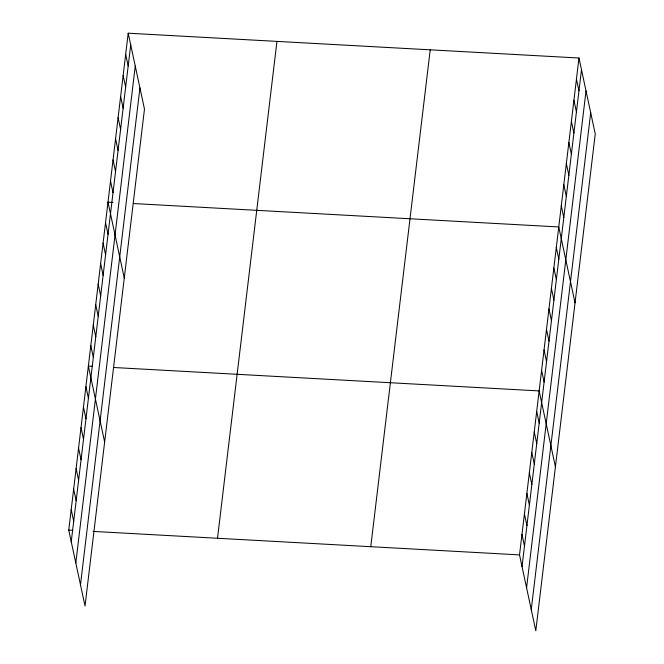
<?xml version="1.0" encoding="UTF-8"?>
<svg xmlns="http://www.w3.org/2000/svg" width="664" height="664" viewBox="0 0 664 664"><rect width="100%" height="100%" fill="white"/><g stroke="black" fill="none" stroke-linecap="round" stroke-linejoin="round"><path stroke-width="1" d="M128.202 33.2L144.478 109.112L85.025 605.983L68.749 530.071L128.202 33.2L578.975 58.017L595.251 133.929L535.798 630.8L519.522 554.888L578.975 58.017M71.255 541.766L130.708 44.895M75.804 562.964L135.248 66.085M80.485 584.793L139.93 87.922M217.51 538.263L276.954 41.392M370.769 546.696L430.222 49.825M522.029 566.583L581.481 69.712M526.577 587.773L586.021 90.902M531.258 609.61L590.703 112.739M113.046 202.412L107.991 202.138L124.259 278.05M133.29 203.533L558.764 226.955L575.032 302.867M92.42 366.329L88.37 366.105L104.646 442.016M113.668 367.499L539.143 390.922L555.419 466.834M68.749 530.071L72.799 530.295M93.035 531.408L519.522 554.888M576.452 79.132L578.958 90.827M573.92 100.247L576.427 111.942M571.397 121.363L573.904 133.066M568.865 142.486L571.372 154.181M566.342 163.601L568.849 175.296M563.811 184.716L566.326 196.411M561.288 205.832L563.794 217.535M556.308 247.448L558.814 259.143M553.859 267.941L556.366 279.644M551.402 288.442L553.909 300.136M548.954 308.934L551.46 320.629M546.497 329.435L549.004 341.13M544.048 349.928L546.555 361.623M541.592 370.421L544.106 382.124M536.686 411.414L539.201 423.109M534.238 431.915L536.744 443.61M531.789 452.408L534.296 464.103M529.332 472.901L531.839 484.604M526.884 493.402L529.391 505.096M524.427 513.894L526.934 525.589M521.979 534.395L524.485 546.09M125.679 54.315L128.185 66.01M123.147 75.43L125.654 87.133M120.624 96.554L123.13 108.249M118.092 117.669L120.599 129.364M115.569 138.784L118.076 150.479M113.038 159.899L115.553 171.602M110.514 181.023L113.021 192.718M105.534 222.631L108.041 234.326M103.086 243.132L105.593 254.827M100.629 263.625L103.136 275.319M98.181 284.117L100.687 295.82M95.724 304.618L98.23 316.313M93.275 325.111L95.782 336.806M90.819 345.612L93.334 357.307M85.913 386.597L88.428 398.3M83.465 407.098L85.971 418.793M81.016 427.591L83.523 439.286M78.559 448.092L81.066 459.787M76.111 468.585L78.618 480.279M73.654 489.077L76.161 500.781M71.206 509.579L73.712 521.273"/></g></svg>
